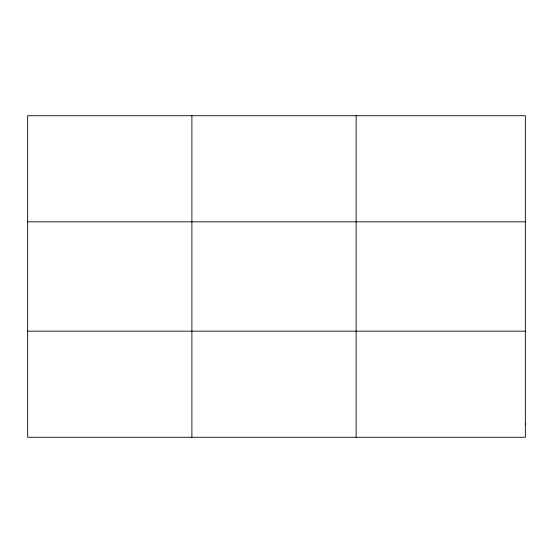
<?xml version="1.0" encoding="UTF-8"?>
<svg xmlns="http://www.w3.org/2000/svg" width="553" height="553" viewBox="0 0 553 553"><rect width="100%" height="100%" fill="white"/><g stroke="black" fill="none" stroke-linecap="round" stroke-linejoin="round"><path stroke-width="0.83" d="M191.891 437.278L191.891 115.722M356.132 437.278L356.132 115.722M27.65 221.836L525.35 221.836M27.65 331.164L525.35 331.164M525.35 424.013L525.35 437.278L27.65 437.278L27.65 115.722L525.35 115.722L525.35 424.013"/></g></svg>
